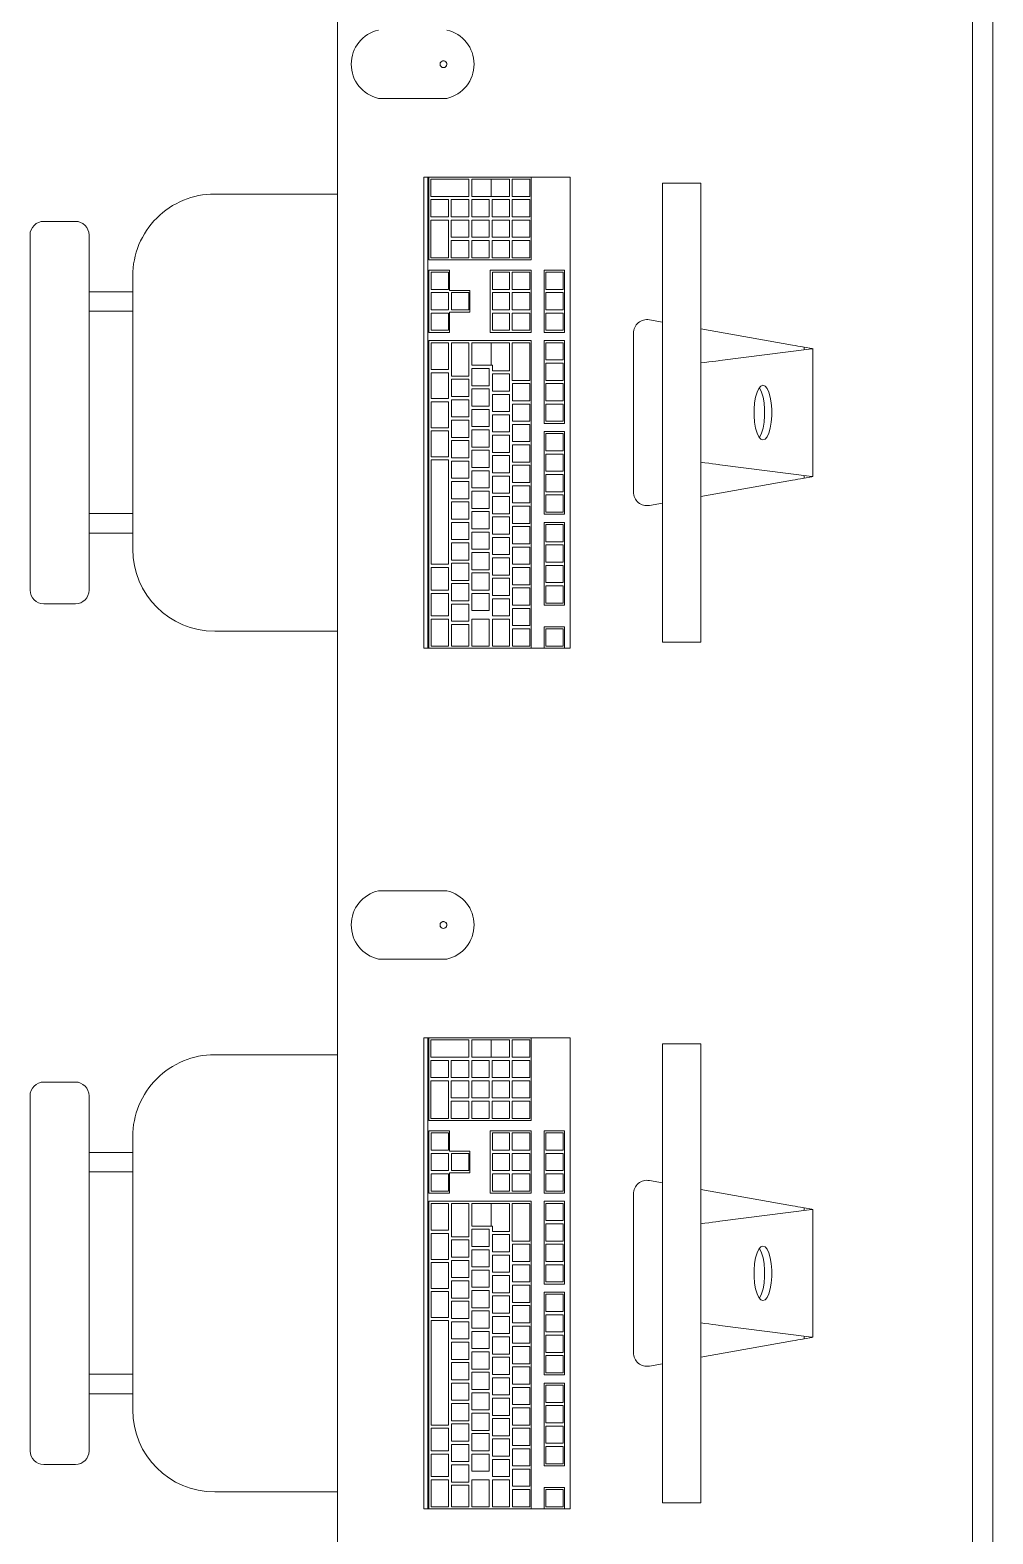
# Model space of a CAD drawing. Header units: inches. Extents: x -1714 to 6424, y -1550 to 970.
# Drawn here: x -704.4 to -669.1, y 432.7 to 487.8 of the extents above; entities that cross this region are included whole.
import ezdxf

# ---------------------------------------------------------------- set-up
doc = ezdxf.new("R2010")
doc.units = ezdxf.units.IN
doc.header["$MEASUREMENT"] = 0
doc.layers.add('A-GENM', color=13, linetype='Continuous', lineweight=9)
doc.layers.add('I-FURN', color=30, linetype='Continuous', lineweight=9)

# ---------------------------------------------------------------- blocks, each defined once
blk = doc.blocks.new('Dynamic_Computer_Desk_with_Chairs_8535 - 6-1470367-L1 - Architectural')
at = {"layer": 'A-GENM'}
for p, q in [((-29, -21), (-29, -23.5)), ((0, -23.5), (0, -21)), ((2.5, -21), (2.5, -23.5))]:
    blk.add_line(p, q, dxfattribs=at)
for centre, start, end in [((-30.25, -21.281), 12.6804, 167.3196), ((1.25, -21.281), 12.6804, 167.3196), ((-30.25, -23.219), 192.6804, 347.3196), ((1.25, -23.219), 192.6804, 347.3196)]:
    blk.add_arc(centre, 1.281, start, end, dxfattribs=at)
at = {"layer": 'I-FURN'}
for p, q in [((60, -1), (-130.5, -1)), ((60, -1.75), (-130.5, -1.75)), ((-19.897, -7.911), (-19.849, -7.637)), ((-19.849, -7.637), (-19.836, -7.637)), ((-15.159, -7.594), (-19.841, -7.594)), ((-19.836, -7.63), (-19.406, -10.998)), ((-15.594, -10.998), (-15.164, -7.63)), ((-15.164, -7.637), (-15.151, -7.637)), ((-15.151, -7.637), (-15.103, -7.911)), ((11.603, -7.911), (11.651, -7.637)), ((11.651, -7.637), (11.664, -7.637)), ((16.341, -7.594), (11.659, -7.594)), ((11.664, -7.63), (12.094, -10.998)), ((15.906, -10.998), (16.336, -7.63)), ((16.336, -7.637), (16.349, -7.637)), ((16.349, -7.637), (16.397, -7.911)), ((-19.907, -7.97), (-19.897, -7.911)), ((-19.801, -7.911), (-19.897, -7.911)), ((-15.103, -7.911), (-15.199, -7.911)), ((-15.103, -7.911), (-15.093, -7.97)), ((11.593, -7.97), (11.603, -7.911)), ((11.699, -7.911), (11.603, -7.911)), ((16.397, -7.911), (16.301, -7.911)), ((16.397, -7.911), (16.407, -7.97)), ((-19.973, -8.344), (-20.566, -11.703)), ((-14.434, -11.703), (-15.027, -8.344)), ((11.527, -8.344), (10.934, -11.703)), ((17.066, -11.703), (16.473, -8.344)), ((-25.9, -11.703), (-25.9, -13.103)), ((-25.15, -11.703), (-25.9, -11.703)), ((-25.15, -11.703), (-9.85, -11.703)), ((-9.1, -11.703), (-9.85, -11.703)), ((-9.1, -13.103), (-9.1, -11.703)), ((5.6, -11.703), (5.6, -13.103)), ((6.35, -11.703), (5.6, -11.703)), ((6.35, -11.703), (21.65, -11.703)), ((22.4, -11.703), (21.65, -11.703)), ((22.4, -13.103), (22.4, -11.703)), ((-25.9, -13.103), (-25.15, -13.103)), ((-9.85, -13.103), (-25.15, -13.103)), ((-20.812, -13.103), (-20.897, -13.58)), ((-14.103, -13.58), (-14.188, -13.103)), ((-9.85, -13.103), (-9.1, -13.103)), ((5.6, -13.103), (6.35, -13.103)), ((21.65, -13.103), (6.35, -13.103)), ((10.688, -13.103), (10.603, -13.58)), ((17.397, -13.58), (17.312, -13.103)), ((21.65, -13.103), (22.4, -13.103)), ((-20.404, -14.166), (-14.596, -14.166)), ((11.096, -14.166), (16.904, -14.166)), ((-26.122, -16.589), (-26.122, -16.488)), ((-8.878, -16.488), (-26.122, -16.488)), ((-8.878, -16.488), (-8.878, -16.589)), ((5.378, -16.589), (5.378, -16.488)), ((22.622, -16.488), (5.378, -16.488)), ((22.622, -16.488), (22.622, -16.589)), ((-26.122, -16.589), (-26.122, -16.727)), ((-26.122, -17.912), (-26.122, -16.727)), ((-22.717, -16.691), (-22.717, -16.727)), ((-22.717, -16.691), (-20.433, -16.691)), ((-22.717, -17.439), (-22.717, -16.727)), ((-22.638, -17.372), (-22.638, -16.742)), ((-22.638, -16.742), (-22.008, -16.742)), ((-22.008, -16.742), (-22.008, -17.372)), ((-21.89, -17.372), (-21.89, -16.742)), ((-21.89, -16.742), (-21.26, -16.742)), ((-21.26, -16.742), (-21.26, -17.372)), ((-21.142, -17.372), (-21.142, -16.742)), ((-21.142, -16.742), (-20.512, -16.742)), ((-20.512, -16.742), (-20.512, -17.372)), ((-20.433, -16.727), (-20.433, -16.691)), ((-20.433, -16.727), (-20.433, -17.439)), ((-20.138, -16.691), (-20.138, -16.727)), ((-20.138, -16.691), (-17.106, -16.691)), ((-20.138, -17.439), (-20.138, -16.727)), ((-20.059, -17.372), (-20.059, -16.742)), ((-20.059, -16.742), (-19.429, -16.742)), ((-19.429, -16.742), (-19.429, -17.372)), ((-19.311, -17.372), (-19.311, -16.742)), ((-19.311, -16.742), (-18.681, -16.742)), ((-18.681, -16.742), (-18.681, -17.372)), ((-18.563, -17.372), (-18.563, -16.742)), ((-18.563, -16.742), (-17.933, -16.742)), ((-17.933, -16.742), (-17.933, -17.372)), ((-17.815, -17.372), (-17.815, -16.742)), ((-17.815, -16.742), (-17.185, -16.742)), ((-17.185, -16.742), (-17.185, -17.372)), ((-17.106, -16.727), (-17.106, -16.691)), ((-17.106, -16.727), (-17.106, -17.439)), ((-16.811, -16.691), (-16.811, -16.727)), ((-16.811, -16.691), (-13.78, -16.691)), ((-16.811, -17.439), (-16.811, -16.727)), ((-16.732, -17.372), (-16.732, -16.742)), ((-16.732, -16.742), (-16.102, -16.742)), ((-16.102, -16.742), (-16.102, -17.372)), ((-15.984, -17.372), (-15.984, -16.742)), ((-15.984, -16.742), (-15.354, -16.742)), ((-15.354, -16.742), (-15.354, -17.372)), ((-15.236, -17.372), (-15.236, -16.742)), ((-15.236, -16.742), (-14.606, -16.742)), ((-14.606, -16.742), (-14.606, -17.372)), ((-14.488, -17.372), (-14.488, -16.742)), ((-14.488, -16.742), (-13.858, -16.742)), ((-13.858, -16.742), (-13.858, -17.372)), ((-13.78, -16.727), (-13.78, -16.691)), ((-13.78, -16.727), (-13.78, -17.439)), ((-13.484, -16.691), (-13.484, -16.727)), ((-13.484, -16.691), (-10.453, -16.691)), ((-13.484, -17.439), (-13.484, -16.727)), ((-13.406, -17.372), (-13.406, -16.742)), ((-13.406, -16.742), (-12.776, -16.742)), ((-12.776, -16.742), (-12.776, -17.372)), ((-12.657, -17.372), (-12.657, -16.742)), ((-12.657, -16.742), (-12.028, -16.742)), ((-12.028, -16.742), (-12.028, -17.372)), ((-11.909, -17.372), (-11.909, -16.742)), ((-11.909, -16.742), (-11.28, -16.742)), ((-11.28, -16.742), (-11.28, -17.372)), ((-11.161, -17.372), (-11.161, -16.742)), ((-11.161, -16.742), (-10.531, -16.742)), ((-10.531, -16.742), (-10.531, -17.372)), ((-10.453, -16.727), (-10.453, -16.691)), ((-10.453, -16.727), (-10.453, -17.439)), ((-9.665, -16.691), (-9.665, -16.727)), ((-9.665, -16.691), (-8.878, -16.691)), ((-9.665, -17.439), (-9.665, -16.727)), ((-9.587, -17.372), (-9.587, -16.742)), ((-9.587, -16.742), (-8.957, -16.742)), ((-8.957, -16.742), (-8.957, -17.372)), ((-8.878, -16.691), (-8.878, -16.589)), ((-8.878, -16.691), (-8.878, -17.439)), ((5.378, -16.589), (5.378, -16.727)), ((5.378, -17.912), (5.378, -16.727)), ((8.783, -16.691), (8.783, -16.727)), ((8.783, -16.691), (11.067, -16.691)), ((8.783, -17.439), (8.783, -16.727)), ((8.862, -17.372), (8.862, -16.742)), ((8.862, -16.742), (9.492, -16.742)), ((9.492, -16.742), (9.492, -17.372)), ((9.61, -17.372), (9.61, -16.742)), ((9.61, -16.742), (10.24, -16.742)), ((10.24, -16.742), (10.24, -17.372)), ((10.358, -17.372), (10.358, -16.742)), ((10.358, -16.742), (10.988, -16.742)), ((10.988, -16.742), (10.988, -17.372)), ((11.067, -16.727), (11.067, -16.691)), ((11.067, -16.727), (11.067, -17.439)), ((11.362, -16.691), (11.362, -16.727)), ((11.362, -16.691), (14.394, -16.691)), ((11.362, -17.439), (11.362, -16.727)), ((11.441, -17.372), (11.441, -16.742)), ((11.441, -16.742), (12.071, -16.742)), ((12.071, -16.742), (12.071, -17.372)), ((12.189, -17.372), (12.189, -16.742)), ((12.189, -16.742), (12.819, -16.742)), ((12.819, -16.742), (12.819, -17.372)), ((12.937, -17.372), (12.937, -16.742)), ((12.937, -16.742), (13.567, -16.742)), ((13.567, -16.742), (13.567, -17.372)), ((13.685, -17.372), (13.685, -16.742)), ((13.685, -16.742), (14.315, -16.742)), ((14.315, -16.742), (14.315, -17.372)), ((14.394, -16.727), (14.394, -16.691)), ((14.394, -16.727), (14.394, -17.439)), ((14.689, -16.691), (14.689, -16.727)), ((14.689, -16.691), (17.72, -16.691)), ((14.689, -17.439), (14.689, -16.727)), ((14.768, -17.372), (14.768, -16.742)), ((14.768, -16.742), (15.398, -16.742)), ((15.398, -16.742), (15.398, -17.372)), ((15.516, -17.372), (15.516, -16.742)), ((15.516, -16.742), (16.146, -16.742)), ((16.146, -16.742), (16.146, -17.372)), ((16.264, -17.372), (16.264, -16.742)), ((16.264, -16.742), (16.894, -16.742)), ((16.894, -16.742), (16.894, -17.372)), ((17.012, -17.372), (17.012, -16.742)), ((17.012, -16.742), (17.642, -16.742)), ((17.642, -16.742), (17.642, -17.372)), ((17.72, -16.727), (17.72, -16.691)), ((17.72, -16.727), (17.72, -17.439)), ((18.016, -16.691), (18.016, -16.727)), ((18.016, -16.691), (21.047, -16.691)), ((18.016, -17.439), (18.016, -16.727)), ((18.094, -17.372), (18.094, -16.742)), ((18.094, -16.742), (18.724, -16.742)), ((18.724, -16.742), (18.724, -17.372)), ((18.843, -17.372), (18.843, -16.742)), ((18.843, -16.742), (19.472, -16.742)), ((19.472, -16.742), (19.472, -17.372)), ((19.591, -17.372), (19.591, -16.742)), ((19.591, -16.742), (20.22, -16.742)), ((20.22, -16.742), (20.22, -17.372)), ((20.339, -17.372), (20.339, -16.742)), ((20.339, -16.742), (20.969, -16.742)), ((20.969, -16.742), (20.969, -17.372)), ((21.047, -16.727), (21.047, -16.691)), ((21.047, -16.727), (21.047, -17.439)), ((21.835, -16.691), (21.835, -16.727)), ((21.835, -16.691), (22.622, -16.691)), ((21.835, -17.439), (21.835, -16.727)), ((21.913, -17.372), (21.913, -16.742)), ((21.913, -16.742), (22.543, -16.742)), ((22.543, -16.742), (22.543, -17.372)), ((22.622, -16.691), (22.622, -16.589)), ((22.622, -16.691), (22.622, -17.439)), ((-20.433, -17.439), (-22.717, -17.439)), ((-22.008, -17.372), (-22.638, -17.372)), ((-21.26, -17.372), (-21.89, -17.372)), ((-20.512, -17.372), (-21.142, -17.372)), ((-17.106, -17.439), (-20.138, -17.439)), ((-19.429, -17.372), (-20.059, -17.372)), ((-18.681, -17.372), (-19.311, -17.372)), ((-17.933, -17.372), (-18.563, -17.372)), ((-17.185, -17.372), (-17.815, -17.372)), ((-13.78, -17.439), (-16.811, -17.439)), ((-16.102, -17.372), (-16.732, -17.372)), ((-15.354, -17.372), (-15.984, -17.372)), ((-14.606, -17.372), (-15.236, -17.372)), ((-13.858, -17.372), (-14.488, -17.372)), ((-10.453, -17.439), (-13.484, -17.439)), ((-12.776, -17.372), (-13.406, -17.372)), ((-12.028, -17.372), (-12.657, -17.372)), ((-11.28, -17.372), (-11.909, -17.372)), ((-10.531, -17.372), (-11.161, -17.372)), ((-8.878, -17.439), (-9.665, -17.439)), ((-8.957, -17.372), (-9.587, -17.372)), ((-8.878, -17.439), (-8.878, -17.912)), ((11.067, -17.439), (8.783, -17.439)), ((9.492, -17.372), (8.862, -17.372)), ((10.24, -17.372), (9.61, -17.372)), ((10.988, -17.372), (10.358, -17.372)), ((14.394, -17.439), (11.362, -17.439)), ((12.071, -17.372), (11.441, -17.372)), ((12.819, -17.372), (12.189, -17.372)), ((13.567, -17.372), (12.937, -17.372)), ((14.315, -17.372), (13.685, -17.372)), ((17.72, -17.439), (14.689, -17.439)), ((15.398, -17.372), (14.768, -17.372)), ((16.146, -17.372), (15.516, -17.372)), ((16.894, -17.372), (16.264, -17.372)), ((17.642, -17.372), (17.012, -17.372)), ((21.047, -17.439), (18.016, -17.439)), ((18.724, -17.372), (18.094, -17.372)), ((19.472, -17.372), (18.843, -17.372)), ((20.22, -17.372), (19.591, -17.372)), ((20.969, -17.372), (20.339, -17.372)), ((22.622, -17.439), (21.835, -17.439)), ((22.543, -17.372), (21.913, -17.372)), ((22.622, -17.439), (22.622, -17.912)), ((-26.122, -21.652), (-26.122, -17.912)), ((-26.122, -17.912), (-23.091, -17.912)), ((-26.043, -17.962), (-25.413, -17.962)), ((-26.043, -18.604), (-26.043, -17.964)), ((-25.413, -17.964), (-25.413, -18.604)), ((-25.295, -17.962), (-24.665, -17.962)), ((-25.295, -18.604), (-25.295, -17.964)), ((-24.665, -17.964), (-24.665, -18.604)), ((-24.547, -17.962), (-23.917, -17.962)), ((-24.547, -18.604), (-24.547, -17.964)), ((-23.917, -17.964), (-23.917, -18.604)), ((-23.799, -17.962), (-23.169, -17.962)), ((-23.799, -18.604), (-23.799, -17.964)), ((-23.169, -17.964), (-23.169, -18.604)), ((-23.091, -17.912), (-23.091, -21.629)), ((-22.717, -19.408), (-22.717, -17.912)), ((-22.717, -17.912), (-20.433, -17.912)), ((-22.638, -17.962), (-22.008, -17.962)), ((-22.638, -18.604), (-22.638, -17.964)), ((-22.008, -17.964), (-22.008, -18.604)), ((-21.89, -17.962), (-21.26, -17.962)), ((-21.89, -18.604), (-21.89, -17.964)), ((-21.26, -17.964), (-21.26, -18.604)), ((-21.142, -17.962), (-20.512, -17.962)), ((-21.142, -18.604), (-21.142, -17.964)), ((-20.512, -17.964), (-20.512, -18.604)), ((-20.433, -17.912), (-20.433, -19.408)), ((-20.138, -21.629), (-20.138, -17.912)), ((-20.138, -17.912), (-8.878, -17.912)), ((-20.059, -17.962), (-18.681, -17.962)), ((-20.059, -18.604), (-20.059, -17.964)), ((-18.681, -17.964), (-18.681, -18.604)), ((-18.563, -17.962), (-17.933, -17.962)), ((-18.563, -18.593), (-18.563, -17.964)), ((-17.933, -17.964), (-17.933, -18.593)), ((-17.815, -17.962), (-17.185, -17.962)), ((-17.815, -18.593), (-17.815, -17.964)), ((-17.185, -17.964), (-17.185, -18.593)), ((-17.067, -17.962), (-16.437, -17.962)), ((-17.067, -18.593), (-17.067, -17.964)), ((-16.437, -17.964), (-16.437, -18.593)), ((-16.319, -17.962), (-15.689, -17.962)), ((-16.319, -18.593), (-16.319, -17.964)), ((-15.689, -17.964), (-15.689, -18.593)), ((-15.571, -17.962), (-14.941, -17.962)), ((-15.571, -18.593), (-15.571, -17.964)), ((-14.941, -17.964), (-14.941, -18.593)), ((-14.823, -17.962), (-14.193, -17.962)), ((-14.823, -18.593), (-14.823, -17.964)), ((-14.193, -17.964), (-14.193, -18.593)), ((-14.075, -17.962), (-13.445, -17.962)), ((-14.075, -18.593), (-14.075, -17.964)), ((-13.445, -17.964), (-13.445, -18.593)), ((-13.327, -17.962), (-12.697, -17.962)), ((-13.327, -18.593), (-13.327, -17.964)), ((-12.697, -17.964), (-12.697, -18.593)), ((-12.579, -17.962), (-11.949, -17.962)), ((-12.579, -18.593), (-12.579, -17.964)), ((-11.949, -17.964), (-11.949, -18.593)), ((-11.831, -17.962), (-11.201, -17.962)), ((-11.831, -18.593), (-11.831, -17.964)), ((-11.201, -17.964), (-11.201, -18.593)), ((-11.083, -17.962), (-10.453, -17.962)), ((-11.083, -18.593), (-11.083, -17.964)), ((-10.453, -17.964), (-10.453, -18.593)), ((-10.335, -17.962), (-9.705, -17.962)), ((-10.335, -18.593), (-10.335, -17.964)), ((-9.705, -17.964), (-9.705, -18.593)), ((-9.587, -17.962), (-8.957, -17.962)), ((-9.587, -18.593), (-9.587, -17.964)), ((-8.957, -17.964), (-8.957, -18.593)), ((-8.878, -17.912), (-8.878, -21.652)), ((5.378, -21.652), (5.378, -17.912)), ((5.378, -17.912), (8.409, -17.912)), ((5.457, -17.962), (6.087, -17.962)), ((5.457, -18.604), (5.457, -17.964)), ((6.087, -17.964), (6.087, -18.604)), ((6.205, -17.962), (6.835, -17.962)), ((6.205, -18.604), (6.205, -17.964)), ((6.835, -17.964), (6.835, -18.604)), ((6.953, -17.962), (7.583, -17.962)), ((6.953, -18.604), (6.953, -17.964)), ((7.583, -17.964), (7.583, -18.604)), ((7.701, -17.962), (8.331, -17.962)), ((7.701, -18.604), (7.701, -17.964)), ((8.331, -17.964), (8.331, -18.604)), ((8.409, -17.912), (8.409, -21.629)), ((8.783, -19.408), (8.783, -17.912)), ((8.783, -17.912), (11.067, -17.912)), ((8.862, -17.962), (9.492, -17.962)), ((8.862, -18.604), (8.862, -17.964)), ((9.492, -17.964), (9.492, -18.604)), ((9.61, -17.962), (10.24, -17.962)), ((9.61, -18.604), (9.61, -17.964)), ((10.24, -17.964), (10.24, -18.604)), ((10.358, -17.962), (10.988, -17.962)), ((10.358, -18.604), (10.358, -17.964)), ((10.988, -17.964), (10.988, -18.604)), ((11.067, -17.912), (11.067, -19.408)), ((11.362, -21.629), (11.362, -17.912)), ((11.362, -17.912), (22.622, -17.912)), ((11.441, -17.962), (12.819, -17.962)), ((11.441, -18.604), (11.441, -17.964)), ((12.819, -17.964), (12.819, -18.604)), ((12.937, -17.962), (13.567, -17.962)), ((12.937, -18.593), (12.937, -17.964)), ((13.567, -17.964), (13.567, -18.593)), ((13.685, -17.962), (14.315, -17.962)), ((13.685, -18.593), (13.685, -17.964)), ((14.315, -17.964), (14.315, -18.593)), ((14.433, -17.962), (15.063, -17.962)), ((14.433, -18.593), (14.433, -17.964)), ((15.063, -17.964), (15.063, -18.593)), ((15.181, -17.962), (15.811, -17.962)), ((15.181, -18.593), (15.181, -17.964)), ((15.811, -17.964), (15.811, -18.593)), ((15.929, -17.962), (16.559, -17.962)), ((15.929, -18.593), (15.929, -17.964)), ((16.559, -17.964), (16.559, -18.593)), ((16.677, -17.962), (17.307, -17.962)), ((16.677, -18.593), (16.677, -17.964)), ((17.307, -17.964), (17.307, -18.593)), ((17.425, -17.962), (18.055, -17.962)), ((17.425, -18.593), (17.425, -17.964)), ((18.055, -17.964), (18.055, -18.593)), ((18.173, -17.962), (18.803, -17.962)), ((18.173, -18.593), (18.173, -17.964)), ((18.803, -17.964), (18.803, -18.593)), ((18.921, -17.962), (19.551, -17.962)), ((18.921, -18.593), (18.921, -17.964)), ((19.551, -17.964), (19.551, -18.593)), ((19.669, -17.962), (20.299, -17.962)), ((19.669, -18.593), (19.669, -17.964)), ((20.299, -17.964), (20.299, -18.593)), ((20.417, -17.962), (21.047, -17.962)), ((20.417, -18.593), (20.417, -17.964)), ((21.047, -17.964), (21.047, -18.593)), ((21.165, -17.962), (21.795, -17.962)), ((21.165, -18.593), (21.165, -17.964)), ((21.795, -17.964), (21.795, -18.593)), ((21.913, -17.962), (22.543, -17.962)), ((21.913, -18.593), (21.913, -17.964)), ((22.543, -17.964), (22.543, -18.593)), ((22.622, -17.912), (22.622, -21.652)), ((-25.413, -18.604), (-26.043, -18.604)), ((-26.043, -19.377), (-26.043, -18.699)), ((-26.043, -18.699), (-25.413, -18.699)), ((-25.413, -18.699), (-25.413, -19.377)), ((-24.665, -18.604), (-25.295, -18.604)), ((-25.295, -19.341), (-25.295, -18.699)), ((-25.295, -18.699), (-24.665, -18.699)), ((-24.665, -18.699), (-24.665, -19.341)), ((-23.917, -18.604), (-24.547, -18.604)), ((-24.547, -19.341), (-24.547, -18.699)), ((-24.547, -18.699), (-23.917, -18.699)), ((-23.917, -18.699), (-23.917, -19.341)), ((-23.169, -18.604), (-23.799, -18.604)), ((-23.799, -19.341), (-23.799, -18.699)), ((-23.799, -18.699), (-23.169, -18.699)), ((-23.169, -18.699), (-23.169, -19.341)), ((-22.008, -18.604), (-22.638, -18.604)), ((-22.638, -18.699), (-22.008, -18.699)), ((-22.638, -19.329), (-22.638, -18.699)), ((-22.008, -18.699), (-22.008, -19.329)), ((-21.26, -18.604), (-21.89, -18.604)), ((-21.89, -19.329), (-21.89, -18.699)), ((-21.89, -18.699), (-21.26, -18.699)), ((-21.26, -18.699), (-21.26, -19.329)), ((-20.512, -18.604), (-21.142, -18.604)), ((-21.142, -19.329), (-21.142, -18.699)), ((-21.142, -18.699), (-20.512, -18.699)), ((-20.512, -18.699), (-20.512, -19.329)), ((-18.681, -18.604), (-20.059, -18.604)), ((-20.059, -19.377), (-20.059, -18.699)), ((-20.059, -18.699), (-19.035, -18.699)), ((-19.035, -18.699), (-19.035, -19.33)), ((-18.917, -19.33), (-18.917, -18.699)), ((-18.917, -18.699), (-18.287, -18.699)), ((-17.933, -18.593), (-18.563, -18.593)), ((-18.287, -18.699), (-18.287, -19.33)), ((-18.169, -19.33), (-18.169, -18.699)), ((-18.169, -18.699), (-17.539, -18.699)), ((-17.185, -18.593), (-17.815, -18.593)), ((-17.539, -18.699), (-17.539, -19.33)), ((-17.421, -19.33), (-17.421, -18.699)), ((-17.421, -18.699), (-16.791, -18.699)), ((-16.437, -18.593), (-17.067, -18.593)), ((-16.791, -18.699), (-16.791, -19.33)), ((-16.673, -19.33), (-16.673, -18.699)), ((-16.673, -18.699), (-16.043, -18.699)), ((-15.689, -18.593), (-16.319, -18.593)), ((-16.043, -18.699), (-16.043, -19.33)), ((-15.925, -19.33), (-15.925, -18.699)), ((-15.925, -18.699), (-15.295, -18.699)), ((-14.941, -18.593), (-15.571, -18.593)), ((-15.295, -18.699), (-15.295, -19.33)), ((-15.177, -19.33), (-15.177, -18.699)), ((-15.177, -18.699), (-14.547, -18.699)), ((-14.193, -18.593), (-14.823, -18.593)), ((-14.547, -18.699), (-14.547, -19.33)), ((-14.429, -19.33), (-14.429, -18.699)), ((-14.429, -18.699), (-13.799, -18.699)), ((-13.445, -18.593), (-14.075, -18.593)), ((-13.799, -18.699), (-13.799, -19.33)), ((-13.681, -19.33), (-13.681, -18.699)), ((-13.681, -18.699), (-13.051, -18.699)), ((-12.697, -18.593), (-13.327, -18.593)), ((-13.051, -18.699), (-13.051, -19.33)), ((-12.933, -19.33), (-12.933, -18.699)), ((-12.933, -18.699), (-12.303, -18.699)), ((-11.949, -18.593), (-12.579, -18.593)), ((-12.303, -18.699), (-12.303, -19.33)), ((-12.185, -19.33), (-12.185, -18.699)), ((-12.185, -18.699), (-11.555, -18.699)), ((-11.201, -18.593), (-11.831, -18.593)), ((-11.555, -18.699), (-11.555, -19.33)), ((-11.437, -19.33), (-11.437, -18.699)), ((-11.437, -18.699), (-10.807, -18.699)), ((-10.453, -18.593), (-11.083, -18.593)), ((-10.807, -18.699), (-10.807, -19.33)), ((-10.689, -19.33), (-10.689, -18.699)), ((-10.689, -18.699), (-10.059, -18.699)), ((-9.705, -18.593), (-10.335, -18.593)), ((-10.059, -18.699), (-10.059, -19.33)), ((-9.941, -19.329), (-9.941, -18.699)), ((-9.941, -18.699), (-8.957, -18.699)), ((-8.957, -18.593), (-9.587, -18.593)), ((-8.957, -18.699), (-8.957, -19.329)), ((6.087, -18.604), (5.457, -18.604)), ((5.457, -19.377), (5.457, -18.699)), ((5.457, -18.699), (6.087, -18.699)), ((6.087, -18.699), (6.087, -19.377)), ((6.835, -18.604), (6.205, -18.604)), ((6.205, -19.341), (6.205, -18.699)), ((6.205, -18.699), (6.835, -18.699)), ((6.835, -18.699), (6.835, -19.341)), ((7.583, -18.604), (6.953, -18.604)), ((6.953, -19.341), (6.953, -18.699)), ((6.953, -18.699), (7.583, -18.699)), ((7.583, -18.699), (7.583, -19.341)), ((8.331, -18.604), (7.701, -18.604)), ((7.701, -19.341), (7.701, -18.699)), ((7.701, -18.699), (8.331, -18.699)), ((8.331, -18.699), (8.331, -19.341)), ((9.492, -18.604), (8.862, -18.604)), ((8.862, -18.699), (9.492, -18.699)), ((8.862, -19.329), (8.862, -18.699)), ((9.492, -18.699), (9.492, -19.329)), ((10.24, -18.604), (9.61, -18.604)), ((9.61, -19.329), (9.61, -18.699)), ((9.61, -18.699), (10.24, -18.699)), ((10.24, -18.699), (10.24, -19.329)), ((10.988, -18.604), (10.358, -18.604)), ((10.358, -19.329), (10.358, -18.699)), ((10.358, -18.699), (10.988, -18.699)), ((10.988, -18.699), (10.988, -19.329)), ((12.819, -18.604), (11.441, -18.604)), ((11.441, -19.377), (11.441, -18.699)), ((11.441, -18.699), (12.465, -18.699)), ((12.465, -18.699), (12.465, -19.33)), ((12.583, -19.33), (12.583, -18.699)), ((12.583, -18.699), (13.213, -18.699)), ((13.567, -18.593), (12.937, -18.593)), ((13.213, -18.699), (13.213, -19.33)), ((13.331, -19.33), (13.331, -18.699)), ((13.331, -18.699), (13.961, -18.699)), ((14.315, -18.593), (13.685, -18.593)), ((13.961, -18.699), (13.961, -19.33)), ((14.079, -19.33), (14.079, -18.699)), ((14.079, -18.699), (14.709, -18.699)), ((15.063, -18.593), (14.433, -18.593)), ((14.709, -18.699), (14.709, -19.33)), ((14.827, -19.33), (14.827, -18.699)), ((14.827, -18.699), (15.457, -18.699)), ((15.811, -18.593), (15.181, -18.593)), ((15.457, -18.699), (15.457, -19.33)), ((15.575, -19.33), (15.575, -18.699)), ((15.575, -18.699), (16.205, -18.699)), ((16.559, -18.593), (15.929, -18.593)), ((16.205, -18.699), (16.205, -19.33)), ((16.323, -19.33), (16.323, -18.699)), ((16.323, -18.699), (16.953, -18.699)), ((17.307, -18.593), (16.677, -18.593)), ((16.953, -18.699), (16.953, -19.33)), ((17.071, -19.33), (17.071, -18.699)), ((17.071, -18.699), (17.701, -18.699)), ((18.055, -18.593), (17.425, -18.593)), ((17.701, -18.699), (17.701, -19.33)), ((17.819, -19.33), (17.819, -18.699)), ((17.819, -18.699), (18.449, -18.699)), ((18.803, -18.593), (18.173, -18.593)), ((18.449, -18.699), (18.449, -19.33)), ((18.567, -19.33), (18.567, -18.699)), ((18.567, -18.699), (19.197, -18.699)), ((19.551, -18.593), (18.921, -18.593)), ((19.197, -18.699), (19.197, -19.33)), ((19.315, -19.33), (19.315, -18.699)), ((19.315, -18.699), (19.945, -18.699)), ((20.299, -18.593), (19.669, -18.593)), ((19.945, -18.699), (19.945, -19.33)), ((20.063, -19.33), (20.063, -18.699)), ((20.063, -18.699), (20.693, -18.699)), ((21.047, -18.593), (20.417, -18.593)), ((20.693, -18.699), (20.693, -19.33)), ((20.811, -19.33), (20.811, -18.699)), ((20.811, -18.699), (21.441, -18.699)), ((21.795, -18.593), (21.165, -18.593)), ((21.441, -18.699), (21.441, -19.33)), ((21.559, -19.329), (21.559, -18.699)), ((21.559, -18.699), (22.543, -18.699)), ((22.543, -18.593), (21.913, -18.593)), ((22.543, -18.699), (22.543, -19.329)), ((-26.043, -20.089), (-26.043, -19.377)), ((-25.413, -19.377), (-26.043, -19.377)), ((-25.413, -19.377), (-25.413, -20.089)), ((-24.665, -19.341), (-25.295, -19.341)), ((-25.295, -20.089), (-25.295, -19.447)), ((-25.295, -19.447), (-24.665, -19.447)), ((-24.665, -19.447), (-24.665, -20.089)), ((-23.917, -19.341), (-24.547, -19.341)), ((-24.547, -20.089), (-24.547, -19.447)), ((-24.547, -19.447), (-23.917, -19.447)), ((-23.917, -19.447), (-23.917, -20.089)), ((-23.169, -19.341), (-23.799, -19.341)), ((-23.799, -20.089), (-23.799, -19.447)), ((-23.799, -19.447), (-23.169, -19.447)), ((-23.169, -19.447), (-23.169, -20.089)), ((-20.433, -19.408), (-22.717, -19.408)), ((-22.008, -19.329), (-22.638, -19.329)), ((-21.26, -19.329), (-21.89, -19.329)), ((-20.512, -19.329), (-21.142, -19.329)), ((-20.059, -20.078), (-20.059, -19.377)), ((-19.232, -19.377), (-20.059, -19.377)), ((-19.035, -19.33), (-19.232, -19.33)), ((-19.232, -19.33), (-19.232, -19.377)), ((-19.232, -19.377), (-19.232, -20.078)), ((-19.114, -20.078), (-19.114, -19.447)), ((-19.114, -19.447), (-18.484, -19.447)), ((-18.287, -19.33), (-18.917, -19.33)), ((-18.484, -19.447), (-18.484, -20.078)), ((-18.366, -20.078), (-18.366, -19.447)), ((-18.366, -19.447), (-17.736, -19.447)), ((-17.539, -19.33), (-18.169, -19.33)), ((-17.736, -19.447), (-17.736, -20.078)), ((-17.618, -20.078), (-17.618, -19.447)), ((-17.618, -19.447), (-16.988, -19.447)), ((-16.791, -19.33), (-17.421, -19.33)), ((-16.988, -19.447), (-16.988, -20.078)), ((-16.87, -20.078), (-16.87, -19.447)), ((-16.87, -19.447), (-16.24, -19.447)), ((-16.043, -19.33), (-16.673, -19.33)), ((-16.24, -19.447), (-16.24, -20.078)), ((-16.122, -20.078), (-16.122, -19.447)), ((-16.122, -19.447), (-15.492, -19.447)), ((-15.295, -19.33), (-15.925, -19.33)), ((-15.492, -19.447), (-15.492, -20.078)), ((-15.374, -20.078), (-15.374, -19.447)), ((-15.374, -19.447), (-14.744, -19.447)), ((-14.547, -19.33), (-15.177, -19.33)), ((-14.744, -19.447), (-14.744, -20.078)), ((-14.626, -20.078), (-14.626, -19.447)), ((-14.626, -19.447), (-13.996, -19.447)), ((-13.799, -19.33), (-14.429, -19.33)), ((-13.996, -19.447), (-13.996, -20.078)), ((-13.878, -20.078), (-13.878, -19.447)), ((-13.878, -19.447), (-13.248, -19.447)), ((-13.051, -19.33), (-13.681, -19.33)), ((-13.248, -19.447), (-13.248, -20.078)), ((-13.13, -20.078), (-13.13, -19.447)), ((-13.13, -19.447), (-12.5, -19.447)), ((-12.303, -19.33), (-12.933, -19.33)), ((-12.5, -19.447), (-12.5, -20.078)), ((-12.382, -20.078), (-12.382, -19.447)), ((-12.382, -19.447), (-11.752, -19.447)), ((-11.555, -19.33), (-12.185, -19.33)), ((-11.752, -19.447), (-11.752, -20.078)), ((-11.634, -20.078), (-11.634, -19.447)), ((-11.634, -19.447), (-11.004, -19.447)), ((-10.807, -19.33), (-11.437, -19.33)), ((-11.004, -19.447), (-11.004, -20.078)), ((-10.886, -20.078), (-10.886, -19.447)), ((-10.886, -19.447), (-10.256, -19.447)), ((-10.059, -19.33), (-10.689, -19.33)), ((-10.256, -19.447), (-10.256, -20.078)), ((-8.957, -19.329), (-9.941, -19.329)), ((-9.941, -20.077), (-9.941, -19.447)), ((-9.941, -19.447), (-8.957, -19.447)), ((-8.957, -19.447), (-8.957, -20.077)), ((5.457, -20.089), (5.457, -19.377)), ((6.087, -19.377), (5.457, -19.377)), ((6.087, -19.377), (6.087, -20.089)), ((6.835, -19.341), (6.205, -19.341)), ((6.205, -20.089), (6.205, -19.447)), ((6.205, -19.447), (6.835, -19.447)), ((6.835, -19.447), (6.835, -20.089)), ((7.583, -19.341), (6.953, -19.341)), ((6.953, -20.089), (6.953, -19.447)), ((6.953, -19.447), (7.583, -19.447)), ((7.583, -19.447), (7.583, -20.089)), ((8.331, -19.341), (7.701, -19.341)), ((7.701, -20.089), (7.701, -19.447)), ((7.701, -19.447), (8.331, -19.447)), ((8.331, -19.447), (8.331, -20.089)), ((11.067, -19.408), (8.783, -19.408)), ((9.492, -19.329), (8.862, -19.329)), ((10.24, -19.329), (9.61, -19.329)), ((10.988, -19.329), (10.358, -19.329)), ((11.441, -20.078), (11.441, -19.377)), ((12.268, -19.377), (11.441, -19.377)), ((12.465, -19.33), (12.268, -19.33)), ((12.268, -19.33), (12.268, -19.377)), ((12.268, -19.377), (12.268, -20.078)), ((12.386, -20.078), (12.386, -19.447)), ((12.386, -19.447), (13.016, -19.447)), ((13.213, -19.33), (12.583, -19.33)), ((13.016, -19.447), (13.016, -20.078)), ((13.134, -20.078), (13.134, -19.447)), ((13.134, -19.447), (13.764, -19.447)), ((13.961, -19.33), (13.331, -19.33)), ((13.764, -19.447), (13.764, -20.078)), ((13.882, -20.078), (13.882, -19.447)), ((13.882, -19.447), (14.512, -19.447)), ((14.709, -19.33), (14.079, -19.33)), ((14.512, -19.447), (14.512, -20.078)), ((14.63, -20.078), (14.63, -19.447)), ((14.63, -19.447), (15.26, -19.447)), ((15.457, -19.33), (14.827, -19.33)), ((15.26, -19.447), (15.26, -20.078)), ((15.378, -20.078), (15.378, -19.447)), ((15.378, -19.447), (16.008, -19.447)), ((16.205, -19.33), (15.575, -19.33)), ((16.008, -19.447), (16.008, -20.078)), ((16.126, -20.078), (16.126, -19.447)), ((16.126, -19.447), (16.756, -19.447)), ((16.953, -19.33), (16.323, -19.33)), ((16.756, -19.447), (16.756, -20.078)), ((16.874, -20.078), (16.874, -19.447)), ((16.874, -19.447), (17.504, -19.447)), ((17.701, -19.33), (17.071, -19.33)), ((17.504, -19.447), (17.504, -20.078)), ((17.622, -20.078), (17.622, -19.447)), ((17.622, -19.447), (18.252, -19.447)), ((18.449, -19.33), (17.819, -19.33)), ((18.252, -19.447), (18.252, -20.078)), ((18.37, -20.078), (18.37, -19.447)), ((18.37, -19.447), (19, -19.447)), ((19.197, -19.33), (18.567, -19.33)), ((19, -19.447), (19, -20.078)), ((19.118, -20.078), (19.118, -19.447)), ((19.118, -19.447), (19.748, -19.447)), ((19.945, -19.33), (19.315, -19.33)), ((19.748, -19.447), (19.748, -20.078)), ((19.866, -20.078), (19.866, -19.447)), ((19.866, -19.447), (20.496, -19.447)), ((20.693, -19.33), (20.063, -19.33)), ((20.496, -19.447), (20.496, -20.078)), ((20.614, -20.078), (20.614, -19.447)), ((20.614, -19.447), (21.244, -19.447)), ((21.441, -19.33), (20.811, -19.33)), ((21.244, -19.447), (21.244, -20.078)), ((22.543, -19.329), (21.559, -19.329)), ((21.559, -20.077), (21.559, -19.447)), ((21.559, -19.447), (22.543, -19.447)), ((22.543, -19.447), (22.543, -20.077)), ((-25.413, -20.089), (-26.043, -20.089)), ((-26.043, -21.585), (-26.043, -20.195)), ((-26.043, -20.195), (-25.413, -20.195)), ((-25.413, -20.195), (-25.413, -21.585)), ((-24.665, -20.089), (-25.295, -20.089)), ((-25.295, -20.837), (-25.295, -20.195)), ((-25.295, -20.195), (-24.665, -20.195)), ((-24.665, -20.195), (-24.665, -20.837)), ((-23.917, -20.089), (-24.547, -20.089)), ((-24.547, -20.837), (-24.547, -20.195)), ((-24.547, -20.195), (-23.917, -20.195)), ((-23.917, -20.195), (-23.917, -20.837)), ((-23.169, -20.089), (-23.799, -20.089)), ((-23.799, -20.837), (-23.799, -20.195)), ((-23.799, -20.195), (-23.169, -20.195)), ((-23.169, -20.195), (-23.169, -20.837)), ((-21.969, -20.904), (-21.969, -20.156)), ((-21.969, -20.156), (-21.181, -20.156)), ((-21.89, -20.825), (-21.89, -20.195)), ((-21.89, -20.195), (-21.26, -20.195)), ((-21.26, -20.195), (-21.26, -20.825)), ((-21.181, -20.156), (-21.181, -20.904)), ((-19.232, -20.078), (-20.059, -20.078)), ((-20.059, -20.826), (-20.059, -20.195)), ((-20.059, -20.195), (-18.839, -20.195)), ((-18.484, -20.078), (-19.114, -20.078)), ((-18.839, -20.195), (-18.839, -20.826)), ((-18.72, -20.826), (-18.72, -20.195)), ((-18.72, -20.195), (-18.091, -20.195)), ((-17.736, -20.078), (-18.366, -20.078)), ((-18.091, -20.195), (-18.091, -20.826)), ((-17.972, -20.826), (-17.972, -20.195)), ((-17.972, -20.195), (-17.343, -20.195)), ((-16.988, -20.078), (-17.618, -20.078)), ((-17.343, -20.195), (-17.343, -20.826)), ((-17.224, -20.826), (-17.224, -20.195)), ((-17.224, -20.195), (-16.594, -20.195)), ((-16.24, -20.078), (-16.87, -20.078)), ((-16.594, -20.195), (-16.594, -20.826)), ((-16.476, -20.826), (-16.476, -20.195)), ((-16.476, -20.195), (-15.846, -20.195)), ((-15.492, -20.078), (-16.122, -20.078)), ((-15.846, -20.195), (-15.846, -20.826)), ((-15.728, -20.826), (-15.728, -20.195)), ((-15.728, -20.195), (-15.098, -20.195)), ((-14.744, -20.078), (-15.374, -20.078)), ((-15.098, -20.195), (-15.098, -20.826)), ((-14.98, -20.826), (-14.98, -20.195)), ((-14.98, -20.195), (-14.35, -20.195)), ((-13.996, -20.078), (-14.626, -20.078)), ((-14.35, -20.195), (-14.35, -20.826)), ((-14.232, -20.826), (-14.232, -20.195)), ((-14.232, -20.195), (-13.602, -20.195)), ((-13.248, -20.078), (-13.878, -20.078)), ((-13.602, -20.195), (-13.602, -20.826)), ((-13.484, -20.826), (-13.484, -20.195)), ((-13.484, -20.195), (-12.854, -20.195)), ((-12.5, -20.078), (-13.13, -20.078)), ((-12.854, -20.195), (-12.854, -20.826)), ((-12.736, -20.826), (-12.736, -20.195)), ((-12.736, -20.195), (-12.106, -20.195)), ((-11.752, -20.078), (-12.382, -20.078)), ((-12.106, -20.195), (-12.106, -20.826)), ((-11.988, -20.826), (-11.988, -20.195)), ((-11.988, -20.195), (-11.358, -20.195)), ((-11.004, -20.078), (-11.634, -20.078)), ((-11.358, -20.195), (-11.358, -20.826)), ((-11.24, -20.826), (-11.24, -20.195)), ((-11.24, -20.195), (-10.61, -20.195)), ((-10.256, -20.078), (-10.886, -20.078)), ((-10.61, -20.195), (-10.61, -20.826)), ((-10.492, -20.826), (-10.492, -20.195)), ((-10.492, -20.195), (-9.862, -20.195)), ((-8.957, -20.077), (-9.941, -20.077)), ((-9.862, -20.195), (-9.862, -20.826)), ((-9.744, -20.825), (-9.744, -20.195)), ((-9.744, -20.195), (-8.957, -20.195)), ((-8.957, -20.195), (-8.957, -20.825)), ((6.087, -20.089), (5.457, -20.089)), ((5.457, -21.585), (5.457, -20.195)), ((5.457, -20.195), (6.087, -20.195)), ((6.087, -20.195), (6.087, -21.585)), ((6.835, -20.089), (6.205, -20.089)), ((6.205, -20.837), (6.205, -20.195)), ((6.205, -20.195), (6.835, -20.195)), ((6.835, -20.195), (6.835, -20.837)), ((7.583, -20.089), (6.953, -20.089)), ((6.953, -20.837), (6.953, -20.195)), ((6.953, -20.195), (7.583, -20.195)), ((7.583, -20.195), (7.583, -20.837)), ((8.331, -20.089), (7.701, -20.089)), ((7.701, -20.837), (7.701, -20.195)), ((7.701, -20.195), (8.331, -20.195)), ((8.331, -20.195), (8.331, -20.837)), ((9.531, -20.904), (9.531, -20.156)), ((9.531, -20.156), (10.319, -20.156)), ((9.61, -20.825), (9.61, -20.195)), ((9.61, -20.195), (10.24, -20.195)), ((10.24, -20.195), (10.24, -20.825)), ((10.319, -20.156), (10.319, -20.904)), ((12.268, -20.078), (11.441, -20.078)), ((11.441, -20.826), (11.441, -20.195)), ((11.441, -20.195), (12.661, -20.195)), ((13.016, -20.078), (12.386, -20.078)), ((12.661, -20.195), (12.661, -20.826)), ((12.78, -20.826), (12.78, -20.195)), ((12.78, -20.195), (13.409, -20.195)), ((13.764, -20.078), (13.134, -20.078)), ((13.409, -20.195), (13.409, -20.826)), ((13.528, -20.826), (13.528, -20.195)), ((13.528, -20.195), (14.157, -20.195)), ((14.512, -20.078), (13.882, -20.078)), ((14.157, -20.195), (14.157, -20.826)), ((14.276, -20.826), (14.276, -20.195)), ((14.276, -20.195), (14.906, -20.195)), ((15.26, -20.078), (14.63, -20.078)), ((14.906, -20.195), (14.906, -20.826)), ((15.024, -20.826), (15.024, -20.195)), ((15.024, -20.195), (15.654, -20.195)), ((16.008, -20.078), (15.378, -20.078)), ((15.654, -20.195), (15.654, -20.826)), ((15.772, -20.826), (15.772, -20.195)), ((15.772, -20.195), (16.402, -20.195)), ((16.756, -20.078), (16.126, -20.078)), ((16.402, -20.195), (16.402, -20.826)), ((16.52, -20.826), (16.52, -20.195)), ((16.52, -20.195), (17.15, -20.195)), ((17.504, -20.078), (16.874, -20.078)), ((17.15, -20.195), (17.15, -20.826)), ((17.268, -20.826), (17.268, -20.195)), ((17.268, -20.195), (17.898, -20.195)), ((18.252, -20.078), (17.622, -20.078)), ((17.898, -20.195), (17.898, -20.826)), ((18.016, -20.826), (18.016, -20.195)), ((18.016, -20.195), (18.646, -20.195)), ((19, -20.078), (18.37, -20.078)), ((18.646, -20.195), (18.646, -20.826)), ((18.764, -20.826), (18.764, -20.195)), ((18.764, -20.195), (19.394, -20.195)), ((19.748, -20.078), (19.118, -20.078)), ((19.394, -20.195), (19.394, -20.826)), ((19.512, -20.826), (19.512, -20.195)), ((19.512, -20.195), (20.142, -20.195)), ((20.496, -20.078), (19.866, -20.078)), ((20.142, -20.195), (20.142, -20.826)), ((20.26, -20.826), (20.26, -20.195)), ((20.26, -20.195), (20.89, -20.195)), ((21.244, -20.078), (20.614, -20.078)), ((20.89, -20.195), (20.89, -20.826)), ((21.008, -20.826), (21.008, -20.195)), ((21.008, -20.195), (21.638, -20.195)), ((22.543, -20.077), (21.559, -20.077)), ((21.638, -20.195), (21.638, -20.826)), ((21.756, -20.825), (21.756, -20.195)), ((21.756, -20.195), (22.543, -20.195)), ((22.543, -20.195), (22.543, -20.825)), ((-24.665, -20.837), (-25.295, -20.837)), ((-23.917, -20.837), (-24.547, -20.837)), ((-23.169, -20.837), (-23.799, -20.837)), ((-22.717, -21.629), (-22.717, -20.904)), ((-22.717, -20.904), (-21.969, -20.904)), ((-21.26, -20.825), (-21.89, -20.825)), ((-21.181, -20.904), (-20.433, -20.904)), ((-20.433, -20.904), (-20.433, -21.629)), ((-18.839, -20.826), (-20.059, -20.826)), ((-18.091, -20.826), (-18.72, -20.826)), ((-17.343, -20.826), (-17.972, -20.826)), ((-16.594, -20.826), (-17.224, -20.826)), ((-15.846, -20.826), (-16.476, -20.826)), ((-15.098, -20.826), (-15.728, -20.826)), ((-14.35, -20.826), (-14.98, -20.826)), ((-13.602, -20.826), (-14.232, -20.826)), ((-12.854, -20.826), (-13.484, -20.826)), ((-12.106, -20.826), (-12.736, -20.826)), ((-11.358, -20.826), (-11.988, -20.826)), ((-10.61, -20.826), (-11.24, -20.826)), ((-9.862, -20.826), (-10.492, -20.826)), ((-8.957, -20.825), (-9.744, -20.825)), ((6.835, -20.837), (6.205, -20.837)), ((7.583, -20.837), (6.953, -20.837)), ((8.331, -20.837), (7.701, -20.837)), ((8.783, -21.629), (8.783, -20.904)), ((8.783, -20.904), (9.531, -20.904)), ((10.24, -20.825), (9.61, -20.825)), ((10.319, -20.904), (11.067, -20.904)), ((11.067, -20.904), (11.067, -21.629)), ((12.661, -20.826), (11.441, -20.826)), ((13.409, -20.826), (12.78, -20.826)), ((14.157, -20.826), (13.528, -20.826)), ((14.906, -20.826), (14.276, -20.826)), ((15.654, -20.826), (15.024, -20.826)), ((16.402, -20.826), (15.772, -20.826)), ((17.15, -20.826), (16.52, -20.826)), ((17.898, -20.826), (17.268, -20.826)), ((18.646, -20.826), (18.016, -20.826)), ((19.394, -20.826), (18.764, -20.826)), ((20.142, -20.826), (19.512, -20.826)), ((20.89, -20.826), (20.26, -20.826)), ((21.638, -20.826), (21.008, -20.826)), ((22.543, -20.825), (21.756, -20.825)), ((-25.295, -21.585), (-25.295, -20.943)), ((-25.295, -20.943), (-24.665, -20.943)), ((-24.665, -20.943), (-24.665, -21.585)), ((-24.547, -21.585), (-24.547, -20.943)), ((-24.547, -20.943), (-23.169, -20.943)), ((-23.169, -20.943), (-23.169, -21.585)), ((-22.638, -20.943), (-22.008, -20.943)), ((-22.638, -21.573), (-22.638, -20.943)), ((-22.008, -20.943), (-22.008, -21.573)), ((-21.89, -21.573), (-21.89, -20.943)), ((-21.89, -20.943), (-21.26, -20.943)), ((-21.26, -20.943), (-21.26, -21.573)), ((-21.142, -21.573), (-21.142, -20.943)), ((-21.142, -20.943), (-20.512, -20.943)), ((-20.512, -20.943), (-20.512, -21.573)), ((-20.059, -21.573), (-20.059, -20.943)), ((-20.059, -20.943), (-19.075, -20.943)), ((-19.075, -20.943), (-19.075, -21.573)), ((-18.957, -21.573), (-18.957, -20.943)), ((-18.957, -20.943), (-18.012, -20.943)), ((-18.012, -20.943), (-18.012, -21.573)), ((-17.894, -21.573), (-17.894, -20.943)), ((-17.894, -20.943), (-16.949, -20.943)), ((-16.949, -20.943), (-16.949, -21.573)), ((-16.831, -21.573), (-16.831, -20.943)), ((-16.831, -20.943), (-15.886, -20.943)), ((-15.886, -20.943), (-15.886, -21.573)), ((-15.768, -21.573), (-15.768, -20.943)), ((-15.768, -20.943), (-11.949, -20.943)), ((-11.949, -20.943), (-11.949, -21.573)), ((-11.831, -21.573), (-11.831, -20.943)), ((-11.831, -20.943), (-11.004, -20.943)), ((-11.004, -20.943), (-11.004, -21.573)), ((-10.886, -21.573), (-10.886, -20.943)), ((-10.886, -20.943), (-10.059, -20.943)), ((-10.059, -20.943), (-10.059, -21.573)), ((-9.941, -21.573), (-9.941, -20.943)), ((-9.941, -20.943), (-8.957, -20.943)), ((-8.957, -20.943), (-8.957, -21.573)), ((6.205, -21.585), (6.205, -20.943)), ((6.205, -20.943), (6.835, -20.943)), ((6.835, -20.943), (6.835, -21.585)), ((6.953, -21.585), (6.953, -20.943)), ((6.953, -20.943), (8.331, -20.943)), ((8.331, -20.943), (8.331, -21.585)), ((8.862, -20.943), (9.492, -20.943)), ((8.862, -21.573), (8.862, -20.943)), ((9.492, -20.943), (9.492, -21.573)), ((9.61, -21.573), (9.61, -20.943)), ((9.61, -20.943), (10.24, -20.943)), ((10.24, -20.943), (10.24, -21.573)), ((10.358, -21.573), (10.358, -20.943)), ((10.358, -20.943), (10.988, -20.943)), ((10.988, -20.943), (10.988, -21.573)), ((11.441, -21.573), (11.441, -20.943)), ((11.441, -20.943), (12.425, -20.943)), ((12.425, -20.943), (12.425, -21.573)), ((12.543, -21.573), (12.543, -20.943)), ((12.543, -20.943), (13.488, -20.943)), ((13.488, -20.943), (13.488, -21.573)), ((13.606, -21.573), (13.606, -20.943)), ((13.606, -20.943), (14.551, -20.943)), ((14.551, -20.943), (14.551, -21.573)), ((14.669, -21.573), (14.669, -20.943)), ((14.669, -20.943), (15.614, -20.943)), ((15.614, -20.943), (15.614, -21.573)), ((15.732, -21.573), (15.732, -20.943)), ((15.732, -20.943), (19.551, -20.943)), ((19.551, -20.943), (19.551, -21.573)), ((19.669, -21.573), (19.669, -20.943)), ((19.669, -20.943), (20.496, -20.943)), ((20.496, -20.943), (20.496, -21.573)), ((20.614, -21.573), (20.614, -20.943)), ((20.614, -20.943), (21.441, -20.943)), ((21.441, -20.943), (21.441, -21.573)), ((21.559, -21.573), (21.559, -20.943)), ((21.559, -20.943), (22.543, -20.943)), ((22.543, -20.943), (22.543, -21.573)), ((-26.122, -21.652), (-26.122, -21.695)), ((-23.091, -21.652), (-26.122, -21.652)), ((-26.122, -21.695), (-26.122, -21.843)), ((-8.878, -21.695), (-26.122, -21.695)), ((-26.122, -21.843), (-8.878, -21.843)), ((-25.413, -21.585), (-26.043, -21.585)), ((-24.665, -21.585), (-25.295, -21.585)), ((-23.169, -21.585), (-24.547, -21.585)), ((-23.091, -21.652), (-23.091, -21.629)), ((-22.717, -21.629), (-22.717, -21.652)), ((-20.433, -21.652), (-22.717, -21.652)), ((-22.008, -21.573), (-22.638, -21.573)), ((-21.26, -21.573), (-21.89, -21.573)), ((-20.512, -21.573), (-21.142, -21.573)), ((-20.433, -21.652), (-20.433, -21.629)), ((-20.138, -21.629), (-20.138, -21.652)), ((-8.878, -21.652), (-20.138, -21.652)), ((-19.075, -21.573), (-20.059, -21.573)), ((-18.012, -21.573), (-18.957, -21.573)), ((-16.949, -21.573), (-17.894, -21.573)), ((-15.886, -21.573), (-16.831, -21.573)), ((-11.949, -21.573), (-15.768, -21.573)), ((-11.004, -21.573), (-11.831, -21.573)), ((-10.059, -21.573), (-10.886, -21.573)), ((-8.957, -21.573), (-9.941, -21.573)), ((-8.878, -21.695), (-8.878, -21.652)), ((-8.878, -21.843), (-8.878, -21.695)), ((5.378, -21.652), (5.378, -21.695)), ((8.409, -21.652), (5.378, -21.652)), ((5.378, -21.695), (5.378, -21.843)), ((22.622, -21.695), (5.378, -21.695)), ((5.378, -21.843), (22.622, -21.843)), ((6.087, -21.585), (5.457, -21.585)), ((6.835, -21.585), (6.205, -21.585)), ((8.331, -21.585), (6.953, -21.585)), ((8.409, -21.652), (8.409, -21.629)), ((8.783, -21.629), (8.783, -21.652)), ((11.067, -21.652), (8.783, -21.652)), ((9.492, -21.573), (8.862, -21.573)), ((10.24, -21.573), (9.61, -21.573)), ((10.988, -21.573), (10.358, -21.573)), ((11.067, -21.652), (11.067, -21.629)), ((11.362, -21.629), (11.362, -21.652)), ((22.622, -21.652), (11.362, -21.652)), ((12.425, -21.573), (11.441, -21.573)), ((13.488, -21.573), (12.543, -21.573)), ((14.551, -21.573), (13.606, -21.573)), ((15.614, -21.573), (14.669, -21.573)), ((19.551, -21.573), (15.732, -21.573)), ((20.496, -21.573), (19.669, -21.573)), ((21.441, -21.573), (20.614, -21.573)), ((22.543, -21.573), (21.559, -21.573)), ((22.622, -21.695), (22.622, -21.652)), ((22.622, -21.843), (22.622, -21.695)), ((60, -25), (-130.5, -25))]:
    blk.add_line(p, q, dxfattribs=at)
at = {"layer": 'I-FURN', "flags": 128}
for points in [[(-19.841, -7.594), (-19.84, -7.603), (-19.836, -7.63)], [(-15.164, -7.63), (-15.16, -7.603), (-15.159, -7.594)], [(11.659, -7.594), (11.66, -7.603), (11.664, -7.63)], [(16.336, -7.63), (16.34, -7.603), (16.341, -7.594)], [(-19.897, -7.911), (-19.908, -7.972), (-19.921, -8.05), (-19.937, -8.14), (-19.955, -8.24), (-19.973, -8.344)], [(-15.027, -8.344), (-15.045, -8.24), (-15.063, -8.14), (-15.079, -8.05), (-15.092, -7.972), (-15.103, -7.911)], [(11.603, -7.911), (11.592, -7.972), (11.579, -8.05), (11.563, -8.14), (11.545, -8.24), (11.527, -8.344)], [(16.473, -8.344), (16.455, -8.24), (16.437, -8.14), (16.421, -8.05), (16.408, -7.972), (16.397, -7.911)], [(-18.5, -9.423), (-18.471, -9.346), (-18.385, -9.272), (-18.249, -9.208), (-18.068, -9.156), (-17.855, -9.12), (-17.621, -9.101), (-17.379, -9.101), (-17.145, -9.12), (-16.932, -9.156), (-16.751, -9.208), (-16.615, -9.272), (-16.529, -9.346), (-16.5, -9.423)], [(13, -9.423), (13.029, -9.346), (13.115, -9.272), (13.251, -9.208), (13.432, -9.156), (13.645, -9.12), (13.879, -9.101), (14.121, -9.101), (14.355, -9.12), (14.568, -9.156), (14.749, -9.208), (14.885, -9.272), (14.971, -9.346), (15, -9.423)], [(-16.5, -9.423), (-16.529, -9.501), (-16.615, -9.574), (-16.751, -9.639), (-16.932, -9.691), (-17.145, -9.727), (-17.379, -9.746), (-17.621, -9.746), (-17.855, -9.727), (-18.068, -9.691), (-18.249, -9.639), (-18.385, -9.574), (-18.471, -9.501), (-18.5, -9.423)], [(-16.615, -9.535), (-16.751, -9.471), (-16.932, -9.419), (-17.145, -9.383), (-17.379, -9.364), (-17.621, -9.364), (-17.855, -9.383), (-18.068, -9.419), (-18.249, -9.471), (-18.385, -9.535)], [(15, -9.423), (14.971, -9.501), (14.885, -9.574), (14.749, -9.639), (14.568, -9.691), (14.355, -9.727), (14.121, -9.746), (13.879, -9.746), (13.645, -9.727), (13.432, -9.691), (13.251, -9.639), (13.115, -9.574), (13.029, -9.501), (13, -9.423)], [(14.885, -9.535), (14.749, -9.471), (14.568, -9.419), (14.355, -9.383), (14.121, -9.364), (13.879, -9.364), (13.645, -9.383), (13.432, -9.419), (13.251, -9.471), (13.115, -9.535)], [(-19.406, -10.998), (-19.398, -11.06), (-19.386, -11.152), (-19.371, -11.269), (-19.354, -11.404), (-19.335, -11.551), (-19.316, -11.703)], [(-15.684, -11.703), (-15.665, -11.551), (-15.646, -11.404), (-15.629, -11.269), (-15.614, -11.152), (-15.602, -11.06), (-15.594, -10.998)], [(12.094, -10.998), (12.102, -11.06), (12.114, -11.152), (12.129, -11.269), (12.146, -11.404), (12.165, -11.551), (12.184, -11.703)], [(15.816, -11.703), (15.835, -11.551), (15.854, -11.404), (15.871, -11.269), (15.886, -11.152), (15.898, -11.06), (15.906, -10.998)]]:
    blk.add_lwpolyline(points, dxfattribs=at)
at = {"layer": 'I-FURN'}
for centre, radius, start, end in [((-20.404, -13.666), 0.5, 170, 270), ((-14.596, -13.666), 0.5, 270, 10), ((11.096, -13.666), 0.5, 170, 270), ((16.904, -13.666), 0.5, 270, 10), ((-30.25, -21.124), 0.124, 0, 180), ((-30.25, -21.124), 0.124, 165, 180), ((-30.25, -21.124), 0.124, 180, 0), ((-30.25, -21.124), 0.124, 180, 195), ((-30.25, -21.124), 0.124, 0, 135), ((-30.25, -21.124), 0.124, 255, 0), ((1.25, -21.124), 0.124, 360, 180), ((1.25, -21.124), 0.124, 165, 180), ((1.25, -21.124), 0.124, 180, 0), ((1.25, -21.124), 0.124, 180, 195), ((1.25, -21.124), 0.124, 0, 135), ((1.25, -21.124), 0.124, 255, 0)]:
    blk.add_arc(centre, radius, start, end, dxfattribs=at)
blk = doc.blocks.new('Chair-Stacking - Chair-Stacking-1470448-L1 - Architectural')
at = {"layer": 'I-FURN'}
for p, q in [((-13.549, 4.972), (-0.549, 4.972)), ((-14.049, 3.313), (-14.049, 4.472)), ((-0.049, 3.313), (-0.049, 4.472)), ((-13.549, 2.813), (-0.549, 2.813)), ((-11.456, 1.211), (-11.456, 2.813)), ((-10.737, 1.211), (-10.737, 2.813)), ((-3.337, 1.211), (-3.337, 2.813)), ((-2.632, 1.211), (-2.632, 2.813)), ((-12.049, 1.211), (-2.049, 1.211)), ((-11.456, 1.211), (-10.737, 1.211)), ((-2.632, 1.211), (-3.337, 1.211)), ((-15.049, -6.289), (-15.049, -1.789)), ((0.951, -6.289), (0.951, -1.789))]:
    blk.add_line(p, q, dxfattribs=at)
for centre, radius, start, end in [((-13.549, 4.472), 0.5, 90, 180), ((-0.549, 4.472), 0.5, 360, 90), ((-13.549, 3.313), 0.5, 180, 270), ((-0.549, 3.313), 0.5, 270, 0), ((-12.049, -1.789), 3, 90, 180), ((-2.049, -1.789), 3, 360, 90)]:
    blk.add_arc(centre, radius, start, end, dxfattribs=at)

msp = doc.modelspace()

# ---------------------------------------------------------------- block references
at = {"layer": 'I-FURN'}
for name, p, rotation in [('Dynamic_Computer_Desk_with_Chairs_8535 - 6-1470367-L1 - Architectural', (-668.10819, 456.27598), 269.9999999999997), ('Chair-Stacking - Chair-Stacking-1470448-L1 - Architectural', (-699.39684, 480.82516), 89.99999999999993), ('Chair-Stacking - Chair-Stacking-1470448-L1 - Architectural', (-699.39684, 449.32516), 89.99999999999993)]:
    msp.add_blockref(name, p, dxfattribs=dict(at, rotation=rotation))

doc.saveas('drawing.dxf')
